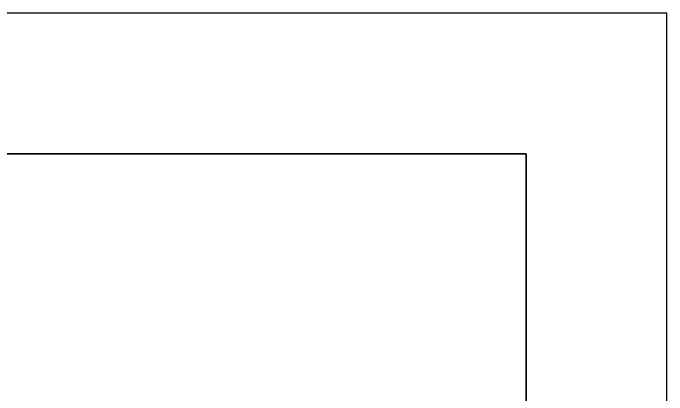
# Model space of a CAD drawing. Header units: millimetres. Extents: x -297 to 297, y -210 to 210.
# Drawn here: x 177.12 to 210, y 129.3 to 148.48 of the extents above; entities that cross this region are included whole.
import ezdxf

# ---------------------------------------------------------------- set-up
doc = ezdxf.new("R2010")
doc.units = ezdxf.units.MM
doc.layers.add('W-图框', color=251, linetype='Continuous')

# ---------------------------------------------------------------- blocks, each defined once
blk = doc.blocks.new('sdfsdfsfs')
at = {"layer": 'W-图框', "color": 134}
for p, q in [((210, 148.485), (-210, 148.485)), ((210, -148.485), (210, 148.485)), ((202.929, 141.414), (-192.323, 141.414)), ((152.02, 141.414), (202.929, 141.414)), ((202.929, -141.414), (202.929, 141.414)), ((202.929, 141.414), (202.929, -141.414))]:
    blk.add_line(p, q, dxfattribs=at)
blk = doc.blocks.new('A3')
at = {"layer": 'W-图框', "color": 3}
blk.add_blockref('sdfsdfsfs', (0, 0), dxfattribs=at)

msp = doc.modelspace()

# ---------------------------------------------------------------- block references
at = {"layer": 'W-图框', "color": 3}
msp.add_blockref('A3', (0, 0), dxfattribs=at)

doc.saveas('drawing.dxf')
